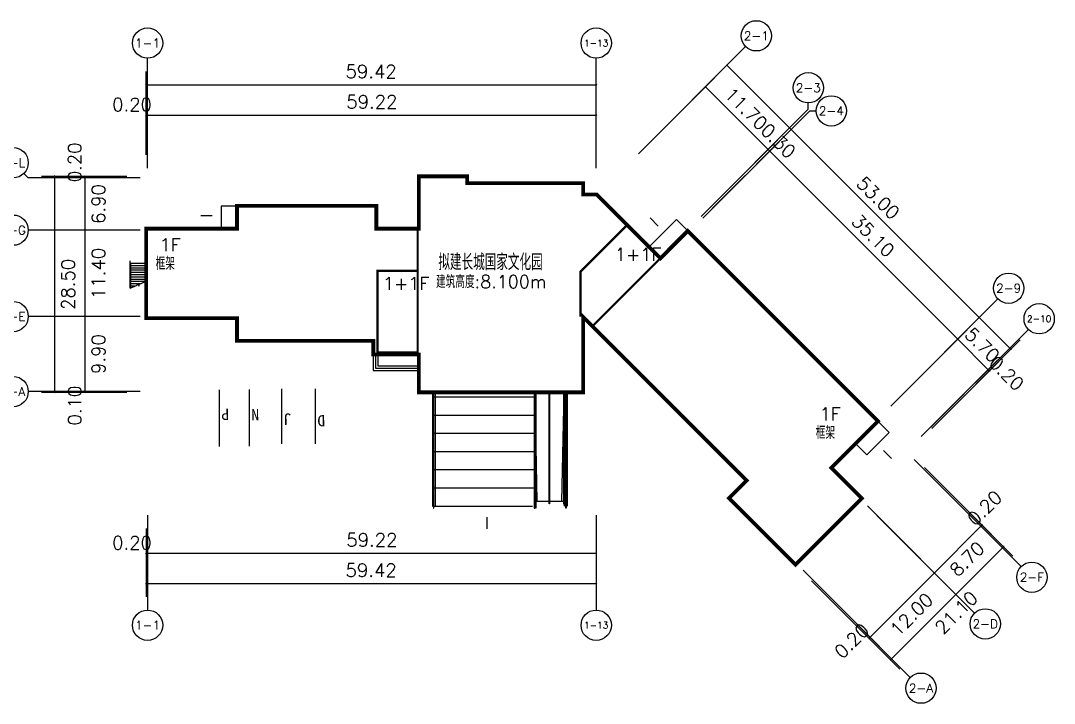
# Model space of a CAD drawing. Header units: inches. Extents: x 0 to 508000, y 0 to 738838.
# Drawn here: x 250057 to 386506, y 0 to 90079 of the extents above; entities that cross this region are included whole.
import ezdxf
from ezdxf.enums import TextEntityAlignment as Align

# ---------------------------------------------------------------- set-up
doc = ezdxf.new("R2010")
doc.units = ezdxf.units.IN
doc.header["$LTSCALE"] = 1000
doc.header["$MEASUREMENT"] = 0
doc.layers.get('0').update_dxf_attribs({"true_color": 0xffffff})
for name, color, linetype, true_color in [('37', 9, 'Continuous', 0x808080), ('4 建筑标注', 7, 'Continuous', 0xffffff), ('AXIS', 3, 'Continuous', 0x00ff00), ('DIM_SYMB', 3, 'Continuous', 0x00ff00), ('PUB_TEXT', 7, 'Continuous', 0xffffff), ('STAIR', 2, 'Continuous', 0xffff00)]:
    doc.layers.add(name, color=color, linetype=linetype, true_color=true_color)
doc.styles.add('ROMANS', font='simsun.ttc', dxfattribs={"height": 0.2, "bigfont": 'gbcbig.shx'})
doc.styles.add('TXTSTY_ANONYMOUS', font='txt.shx', dxfattribs={"height": 0.2, "bigfont": 'gbcbig.shx'})

# ---------------------------------------------------------------- blocks, each defined once
blk = doc.blocks.new('DAnoyomous20457')
at = {"layer": 'AXIS', "lineweight": -3}
for p, q in [((331615, 72523), (345757, 86665)), ((354030, 78392), (354030, 79221)), ((339888, 64250), (354030, 78392)), ((340100, 64038), (354242, 78180)), ((354242, 78180), (355070, 78180)), ((364919, 39218), (379061, 53361)), ((368950, 35188), (383092, 49330))]:
    blk.add_line(p, q, dxfattribs=at)
for centre in [(347171, 88079), (354030, 81221), (357070, 78180), (380476, 54775), (384506, 50744)]:
    blk.add_circle(centre, 2000, dxfattribs=at)
at = {"layer": 'AXIS', "color": 7, "true_color": 0xffffff, "style": 'TXTSTY_ANONYMOUS'}
for s, height, p in [('2-1', 1166.7, (347171, 88079)), ('2-3', 1166.7, (354030, 81221)), ('2-4', 1166.7, (357070, 78180)), ('2-9', 1166.7, (380476, 54775)), ('2-10', 875, (384506, 50744))]:
    blk.add_text(s, height=height, dxfattribs=at).set_placement(p, align=Align.MIDDLE_CENTER)
blk = doc.blocks.new('DAnoyomous20464')
at = {"layer": 'AXIS', "lineweight": -3}
for p, q in [((332852, 73761), (344519, 85428)), ((343182, 84190), (343382, 84190)), ((343282, 84190), (380759, 46714)), ((370329, 36284), (381996, 47951)), ((380659, 46714), (380859, 46714))]:
    blk.add_line(p, q, dxfattribs=at)
at = {"layer": 'AXIS', "color": 7, "true_color": 0xffffff, "style": 'TXTSTY_ANONYMOUS'}
blk.add_text('53.00', height=1750, rotation=314.99999, dxfattribs=at).set_placement((363258, 66689), align=Align.MIDDLE_CENTER)
blk = doc.blocks.new('DAnoyomous20487')
at = {"layer": 'AXIS', "lineweight": -3}
for p, q in [((332852, 73761), (341691, 82599)), ((340353, 81362), (340553, 81362)), ((340453, 81362), (348727, 73089)), ((341125, 65487), (349964, 74326)), ((341337, 65275), (350176, 74114)), ((348627, 73089), (348827, 73089)), ((348727, 73089), (348939, 72877)), ((348839, 72877), (349039, 72877)), ((348939, 72877), (373758, 48057)), ((366157, 40456), (374996, 49295)), ((373658, 48057), (373858, 48057)), ((373758, 48057), (377789, 44027)), ((370187, 36425), (379026, 45264)), ((370329, 36284), (379168, 45123)), ((377689, 44027), (377889, 44027)), ((377789, 44027), (377930, 43885)), ((377830, 43885), (378030, 43885))]:
    blk.add_line(p, q, dxfattribs=at)
at = {"layer": 'AXIS', "color": 7, "true_color": 0xffffff, "style": 'TXTSTY_ANONYMOUS'}
for s, p in [('11.70', (345827, 78463)), ('0.30', (350070, 74220)), ('35.10', (362586, 61704)), ('5.70', (377011, 47279)), ('0.20', (380211, 43549))]:
    blk.add_text(s, height=1750, rotation=314.99999, dxfattribs=at).set_placement(p, align=Align.MIDDLE_CENTER)
blk = doc.blocks.new('DAnoyomous20498')
at = {"layer": 'AXIS', "lineweight": -3}
for p, q in [((367984, 32193), (382127, 18051)), ((361833, 26042), (375975, 11899)), ((353347, 17556), (367490, 3414))]:
    blk.add_line(p, q, dxfattribs=at)
for centre in [(383541, 16637), (377389, 10485), (368904, 2000)]:
    blk.add_circle(centre, 2000, dxfattribs=at)
at = {"layer": 'AXIS', "color": 7, "true_color": 0xffffff, "style": 'TXTSTY_ANONYMOUS'}
for s, p in [('2-F', (383541, 16637)), ('2-D', (377389, 10485)), ('2-A', (368904, 2000))]:
    blk.add_text(s, height=1166.7, dxfattribs=at).set_placement(p, align=Align.MIDDLE_CENTER)
blk = doc.blocks.new('DAnoyomous20505')
at = {"layer": 'AXIS', "lineweight": -3}
for p, q in [((369363, 31097), (381031, 19430)), ((364873, 5748), (379793, 20668)), ((379793, 20768), (379793, 20568)), ((354443, 16177), (366111, 4510)), ((364873, 5848), (364873, 5648))]:
    blk.add_line(p, q, dxfattribs=at)
at = {"layer": 'AXIS', "color": 7, "true_color": 0xffffff, "style": 'TXTSTY_ANONYMOUS'}
blk.add_text('21.10', height=1750, rotation=45, dxfattribs=at).set_placement((373571, 11970), align=Align.MIDDLE_CENTER)
blk = doc.blocks.new('DAnoyomous20524')
at = {"layer": 'AXIS', "lineweight": -3}
for p, q in [((369222, 30956), (378061, 22117)), ((369363, 31097), (378202, 22259)), ((363070, 24804), (371909, 15965)), ((370671, 17203), (376823, 23355)), ((376823, 23355), (376965, 23496)), ((376823, 23455), (376823, 23255)), ((376965, 23596), (376965, 23396)), ((362186, 8718), (370671, 17203)), ((370671, 17303), (370671, 17103)), ((354443, 16177), (363282, 7339)), ((354585, 16319), (363424, 7480)), ((362045, 8576), (362186, 8718)), ((362045, 8676), (362045, 8476)), ((362186, 8818), (362186, 8618))]:
    blk.add_line(p, q, dxfattribs=at)
at = {"layer": 'AXIS', "color": 7, "true_color": 0xffffff, "style": 'TXTSTY_ANONYMOUS'}
for s, p in [('0.20', (377301, 25776)), ('8.70', (374985, 19041)), ('12.00', (367666, 11723)), ('0.20', (359764, 8240))]:
    blk.add_text(s, height=1750, rotation=45, dxfattribs=at).set_placement(p, align=Align.MIDDLE_CENTER)
blk = doc.blocks.new('DAnoyomous20538')
at = {"layer": 'AXIS', "lineweight": -3}
for p, q in [((251064, 69337), (250478, 69923)), ((265809, 69337), (251064, 69337)), ((265809, 62437), (251064, 62437)), ((265809, 51037), (251064, 51037)), ((265809, 41137), (251064, 41137))]:
    blk.add_line(p, q, dxfattribs=at)
for centre in [(249064, 71337), (249064, 62437), (249064, 51037), (249064, 41137)]:
    blk.add_circle(centre, 2000, dxfattribs=at)
at = {"layer": 'AXIS', "color": 7, "true_color": 0xffffff, "style": 'TXTSTY_ANONYMOUS'}
for s, p in [('1-L', (249064, 71337)), ('1-G', (249064, 62437)), ('1-E', (249064, 51037)), ('1-A', (249064, 41137))]:
    blk.add_text(s, height=1166.7, dxfattribs=at).set_placement(p, align=Align.MIDDLE_CENTER)
blk = doc.blocks.new('DAnoyomous20545')
at = {"layer": 'AXIS', "lineweight": -3}
for p, q in [((254635, 69466), (254493, 69608)), ((264059, 69537), (252814, 69537)), ((254564, 41037), (254564, 69537)), ((264059, 41037), (252814, 41037)), ((254635, 40966), (254493, 41108))]:
    blk.add_line(p, q, dxfattribs=at)
at = {"layer": 'AXIS', "color": 7, "true_color": 0xffffff, "style": 'TXTSTY_ANONYMOUS'}
blk.add_text('28.50', height=1750, rotation=90, dxfattribs=at).set_placement((256314, 55287), align=Align.MIDDLE_CENTER)
blk = doc.blocks.new('DAnoyomous20568')
at = {"layer": 'AXIS', "lineweight": -3}
for p, q in [((258635, 69466), (258493, 69608)), ((264059, 69537), (256814, 69537)), ((264059, 69337), (256814, 69337)), ((258635, 69266), (258493, 69408)), ((258564, 69337), (258564, 69537)), ((258564, 62437), (258564, 69337)), ((264059, 62437), (256814, 62437)), ((258635, 62366), (258493, 62508)), ((258564, 51037), (258564, 62437)), ((264059, 51037), (256814, 51037)), ((258635, 50966), (258493, 51108)), ((258564, 41137), (258564, 51037)), ((264059, 41137), (256814, 41137)), ((264059, 41037), (256814, 41037)), ((258635, 41066), (258493, 41208)), ((258635, 40966), (258493, 41108)), ((258564, 41037), (258564, 41137))]:
    blk.add_line(p, q, dxfattribs=at)
at = {"layer": 'AXIS', "color": 7, "true_color": 0xffffff, "style": 'TXTSTY_ANONYMOUS'}
for s, p in [('0.20', (257189, 71387)), ('6.90', (260314, 65887)), ('11.40', (260314, 56737)), ('9.90', (260314, 46087)), ('0.10', (257189, 39287))]:
    blk.add_text(s, height=1750, rotation=90, dxfattribs=at).set_placement(p, align=Align.MIDDLE_CENTER)
blk = doc.blocks.new('DAnoyomous20575')
at = {"layer": 'AXIS', "lineweight": -3}
for p, q in [((266809, 70637), (266809, 85124)), ((326029, 70637), (326029, 85124))]:
    blk.add_line(p, q, dxfattribs=at)
for centre in [(266809, 87124), (326029, 87124)]:
    blk.add_circle(centre, 2000, dxfattribs=at)
at = {"layer": 'AXIS', "color": 7, "true_color": 0xffffff, "style": 'TXTSTY_ANONYMOUS'}
for s, height, p in [('1-1', 1166.7, (266809, 87124)), ('1-13', 875, (326029, 87124))]:
    blk.add_text(s, height=height, dxfattribs=at).set_placement(p, align=Align.MIDDLE_CENTER)
blk = doc.blocks.new('DAnoyomous20582')
at = {"layer": 'AXIS', "lineweight": -3}
for p, q in [((266609, 72387), (266609, 83374)), ((326029, 72387), (326029, 83374)), ((266539, 81553), (266680, 81694)), ((266609, 81624), (326029, 81624)), ((325959, 81553), (326100, 81694))]:
    blk.add_line(p, q, dxfattribs=at)
at = {"layer": 'AXIS', "color": 7, "true_color": 0xffffff, "style": 'TXTSTY_ANONYMOUS'}
blk.add_text('59.42', height=1750, dxfattribs=at).set_placement((296319, 83374), align=Align.MIDDLE_CENTER)
blk = doc.blocks.new('DAnoyomous20593')
at = {"layer": 'AXIS', "lineweight": -3}
for p, q in [((266609, 72387), (266609, 79374)), ((266809, 72387), (266809, 79374)), ((326029, 72387), (326029, 79374)), ((266539, 77553), (266680, 77694)), ((266609, 77624), (266809, 77624)), ((266739, 77553), (266880, 77694)), ((266809, 77624), (326029, 77624)), ((325959, 77553), (326100, 77694))]:
    blk.add_line(p, q, dxfattribs=at)
at = {"layer": 'AXIS', "color": 7, "true_color": 0xffffff, "style": 'TXTSTY_ANONYMOUS'}
for s, p in [('0.20', (264759, 78999)), ('59.22', (296419, 79374))]:
    blk.add_text(s, height=1750, dxfattribs=at).set_placement(p, align=Align.MIDDLE_CENTER)
blk = doc.blocks.new('DAnoyomous20600')
at = {"layer": 'AXIS', "lineweight": -3}
for p, q in [((266809, 24837), (266809, 12307)), ((326029, 24837), (326029, 12307))]:
    blk.add_line(p, q, dxfattribs=at)
for centre in [(266809, 10307), (326029, 10307)]:
    blk.add_circle(centre, 2000, dxfattribs=at)
at = {"layer": 'AXIS', "color": 7, "true_color": 0xffffff, "style": 'TXTSTY_ANONYMOUS'}
for s, height, p in [('1-1', 1166.7, (266809, 10307)), ('1-13', 875, (326029, 10307))]:
    blk.add_text(s, height=height, dxfattribs=at).set_placement(p, align=Align.MIDDLE_CENTER)
blk = doc.blocks.new('DAnoyomous20607')
at = {"layer": 'AXIS', "lineweight": -3}
for p, q in [((266609, 23087), (266609, 14057)), ((326029, 23087), (326029, 14057)), ((266680, 15877), (266539, 15736)), ((266609, 15807), (326029, 15807)), ((326100, 15877), (325959, 15736))]:
    blk.add_line(p, q, dxfattribs=at)
at = {"layer": 'AXIS', "color": 7, "true_color": 0xffffff, "style": 'TXTSTY_ANONYMOUS'}
blk.add_text('59.42', height=1750, dxfattribs=at).set_placement((296319, 17557), align=Align.MIDDLE_CENTER)
blk = doc.blocks.new('DAnoyomous20618')
at = {"layer": 'AXIS', "lineweight": -3}
for p, q in [((266609, 23087), (266609, 18057)), ((266809, 23087), (266809, 18057)), ((326029, 23087), (326029, 18057)), ((266680, 19877), (266539, 19736)), ((266609, 19807), (266809, 19807)), ((266880, 19877), (266739, 19736)), ((266809, 19807), (326029, 19807)), ((326100, 19877), (325959, 19736))]:
    blk.add_line(p, q, dxfattribs=at)
at = {"layer": 'AXIS', "color": 7, "true_color": 0xffffff, "style": 'TXTSTY_ANONYMOUS'}
for s, p in [('0.20', (264759, 21182)), ('59.22', (296419, 21557))]:
    blk.add_text(s, height=1750, dxfattribs=at).set_placement(p, align=Align.MIDDLE_CENTER)

msp = doc.modelspace()

# ---------------------------------------------------------------- linework, layer by layer
at = {"color": 2, "lineweight": -3, "true_color": 0xffff00}
for p, q in [((264509, 54787), (264509, 58387)), ((264509, 58087), (266609, 58087)), ((264509, 57787), (266609, 57787)), ((264509, 57487), (266609, 57487)), ((264509, 57187), (266609, 57187)), ((264509, 56887), (266609, 56887)), ((264509, 56587), (266609, 56587)), ((264509, 56287), (266609, 56287)), ((264509, 55987), (266609, 55987)), ((264509, 55687), (266609, 55687)), ((264509, 55387), (265909, 55387)), ((264509, 55087), (265209, 55087)), ((304409, 41037), (304409, 26037)), ((304559, 41037), (304559, 26037)), ((304609, 26037), (304609, 41037)), ((304759, 41037), (304759, 26037)), ((317859, 41037), (317859, 35976)), ((317909, 35976), (317909, 41037)), ((317959, 41037), (317959, 26037)), ((318009, 35976), (318009, 41037)), ((318059, 41037), (318059, 35976)), ((319837, 35976), (319837, 41037)), ((319887, 41037), (319887, 35976)), ((321709, 41037), (321709, 26976)), ((321759, 26976), (321759, 41037)), ((321809, 41087), (321809, 26037)), ((322009, 37537), (322009, 41037)), ((322059, 41037), (322059, 37537)), ((322209, 41087), (322209, 26037)), ((304409, 40437), (317959, 40437)), ((304409, 38037), (317959, 38037)), ((322009, 25737), (322009, 37537)), ((322059, 37537), (322059, 25737)), ((304409, 35637), (317959, 35637)), ((317859, 35976), (317859, 25737)), ((317909, 25737), (317909, 35976)), ((318009, 25737), (318009, 35976)), ((318059, 35976), (318059, 25737)), ((319837, 26337), (319837, 35976)), ((319887, 35976), (319887, 26337)), ((304409, 33237), (317959, 33237)), ((304409, 30837), (317959, 30837)), ((304409, 28437), (317959, 28437)), ((304409, 26037), (317609, 26037)), ((304559, 26037), (304559, 25737)), ((304609, 25737), (304609, 26037)), ((319887, 26337), (319837, 26337)), ((321709, 26976), (321709, 26337)), ((321709, 26337), (321759, 26337)), ((321759, 26337), (321759, 26976)), ((304559, 25737), (304609, 25737)), ((317859, 25737), (317909, 25737)), ((318059, 25737), (318009, 25737)), ((322059, 25737), (322009, 25737))]:
    msp.add_line(p, q, dxfattribs=at)
at = {"lineweight": -3}
for p, q in [((264559, 54808), (264559, 58087)), ((264609, 54830), (264609, 58087))]:
    msp.add_line(p, q, dxfattribs=at)
for points, const_width in [([(266609, 50837), (278609, 50837), (278609, 47837), (296609, 47837), (296609, 46037), (302609, 46037), (302609, 41037), (303009, 41037), (324309, 41037), (324309, 50978), (345898, 29390), (343565, 27056), (352333, 18288), (361101, 27056), (357070, 31087), (363222, 37239), (338120, 62341), (334514, 58735), (326111, 67137), (324309, 67137), (324309, 68637), (309009, 68637), (309009, 69537), (302609, 69532), (302609, 62637), (297009, 62637), (297009, 65637), (278609, 65637), (278609, 62637), (266609, 62637)], 500), ([(334443, 58664), (334514, 58735), (330130, 63119), (323959, 56948), (323959, 51762), (323959, 51162), (324126, 51162), (325533, 49754), (325605, 49825), (325605, 49825), (326029, 50249), (326029, 50250), (330951, 55172), (330952, 55171), (331376, 55596), (331375, 55596), (334019, 58240), (334020, 58240), (334444, 58664)], 300), ([(297159, 57087), (297159, 46287), (302459, 46287), (302459, 57087)], 300)]:
    msp.add_lwpolyline(points, close=True, dxfattribs=dict(at, const_width=const_width))
for points in [[(275328, 64344), (273826, 64344)], [(334200, 62983), (333138, 64045)], [(363949, 33378), (365011, 32316)], [(311588, 24543), (311588, 23040)]]:
    msp.add_lwpolyline(points, dxfattribs=at)
at = {"lineweight": -3, "const_width": 300}
msp.add_lwpolyline([(302459, 57087), (302459, 62637)], dxfattribs=at)
at = {"layer": '37', "color": 0, "linetype": 'Continuous', "lineweight": -3}
for points in [[(276322, 33901), (276322, 34857), (276322, 41381)], [(280217, 41416), (280217, 40460), (280217, 33936)], [(284499, 41519), (284499, 40564), (284499, 34235)], [(288934, 41519), (288934, 40564), (288934, 34235)]]:
    msp.add_lwpolyline(points, dxfattribs=at)
at = {"layer": 'DIM_SYMB', "lineweight": -3}
msp.add_lwpolyline([(264509, 54787), (265456, 55193), (265444, 55416), (265677, 55059), (265663, 55281), (266609, 55687)], dxfattribs=at)
at = {"layer": 'STAIR', "lineweight": -3}
for p, q in [((278604, 65599), (276504, 65599)), ((276504, 65599), (276504, 62637)), ((336635, 63826), (333029, 60219)), ((338120, 62341), (336635, 63826)), ((276504, 62637), (278604, 62637)), ((333029, 60219), (334514, 58735)), ((296609, 46037), (296609, 43937)), ((296909, 46037), (296909, 44237)), ((297209, 46037), (297209, 44537)), ((296609, 43937), (302609, 43937)), ((296909, 44237), (302609, 44237)), ((297209, 44537), (302609, 44537)), ((321809, 41037), (317959, 41037)), ((317959, 41037), (317959, 26637)), ((318259, 26637), (317959, 41037)), ((321509, 26637), (321809, 41037)), ((321809, 41037), (321809, 26637)), ((364707, 35754), (363222, 37239)), ((361737, 32784), (364707, 35754)), ((360252, 34269), (361737, 32784)), ((321809, 26637), (317959, 26637))]:
    msp.add_line(p, q, dxfattribs=at)

# ---------------------------------------------------------------- block references
at = {"layer": 'AXIS'}
for name in ['DAnoyomous20457', 'DAnoyomous20575', 'DAnoyomous20464', 'DAnoyomous20582', 'DAnoyomous20487', 'DAnoyomous20593', 'DAnoyomous20568', 'DAnoyomous20538', 'DAnoyomous20545', 'DAnoyomous20498', 'DAnoyomous20505', 'DAnoyomous20524', 'DAnoyomous20600', 'DAnoyomous20618', 'DAnoyomous20607']:
    msp.add_blockref(name, (0, 0), dxfattribs=at)

# ---------------------------------------------------------------- texts
at = {"layer": '4 建筑标注', "color": 0, "style": 'ROMANS'}
for s, p in [('P', (277556, 38886)), ('N', (281521, 38843)), ('J', (285806, 38257)), ('D', (290238, 38036))]:
    msp.add_text(s, height=1500, rotation=180.71403, dxfattribs=at).set_placement(p)
at = {"layer": 'PUB_TEXT', "style": 'TXTSTY_ANONYMOUS'}
for s, height, p in [('1F', 1700, (268399, 59656)), ('1+1F', 1700, (328497, 58383)), ('框架', 1700, (267876, 57188)), ('拟建长城国家文化园', 2125, (305196, 57154)), ('1+1F', 1700, (297879, 54555)), ('建筑高度:8.100m', 1700, (304885, 54790)), ('1F', 1700, (355531, 37332)), ('框架', 1700, (355008, 34864))]:
    msp.add_text(s, height=height, dxfattribs=at).set_placement(p)

doc.saveas('drawing.dxf')
